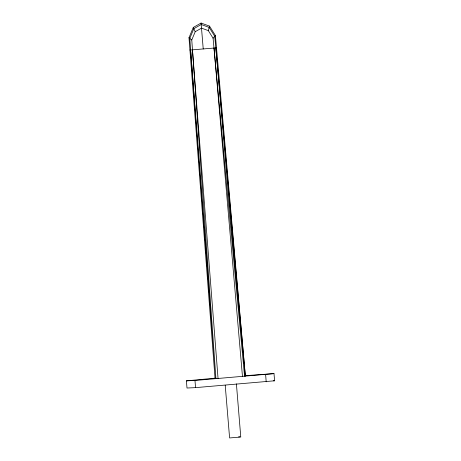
<?xml version="1.0" encoding="UTF-8"?>
<svg xmlns="http://www.w3.org/2000/svg" width="461" height="461" viewBox="0 0 461 461"><rect width="100%" height="100%" fill="white"/><g stroke="black" fill="none" stroke-linecap="round" stroke-linejoin="round"><path stroke-width="0.69" d="M209.513 26.127L208.314 30.616L213.074 38.211L244.572 376.36L214.763 36.321L209.185 27.412L201.215 24.502L193.827 28.68L189.782 38.384L215.074 378.677L188.993 37.727L193.274 27.464L201.088 23.05L209.513 26.127L215.414 35.543L245.367 376.176L215.869 47.904L216.584 47.794M189.84 50.007L190.577 49.995L215.932 378.723L191.77 39.969L195.222 31.694L201.52 28.138L208.314 30.616M215.414 35.543L213.074 38.211M244.952 375.698L274.001 373.617L274.595 380.786L195.562 387.632L186.999 388.024L186.405 380.849L215.281 378.147M274.001 373.617L194.974 380.463L186.405 380.849M236.407 383.88L240.775 437.028L229.601 437.95L225.21 385.235M190.577 49.995L215.869 47.904M238.585 436.872L239.991 436.792M273.373 380.786L274.595 380.786M191.77 39.969L188.993 37.727M195.222 31.694L193.274 27.464M201.088 23.05L203.232 48.975M214.019 48.088L242.486 376.597M265.617 374.626L266.204 381.8M194.974 380.463L195.562 387.632M192.45 49.869L218.059 378.619"/></g></svg>
